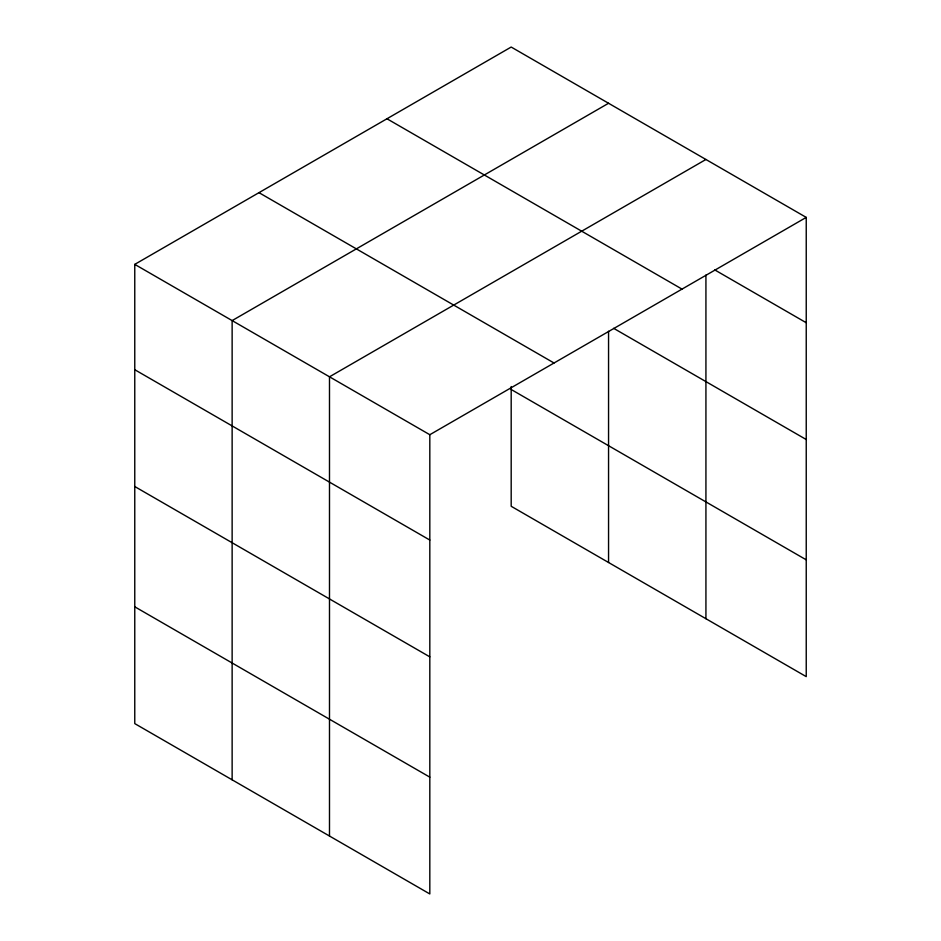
<?xml version="1.0" encoding="UTF-8"?>
<svg xmlns="http://www.w3.org/2000/svg" width="941" height="941" viewBox="0 0 941 941"><rect width="100%" height="100%" fill="white"/><g stroke="black" fill="none" stroke-linecap="round" stroke-linejoin="round"><path stroke-width="1.41" d="M705.926 275.031L705.926 618.707M511.186 386.551L511.186 506.282L806.237 676.626L806.237 217.395L511.186 47.05L134.763 264.374L134.763 723.605L429.814 893.95L429.814 434.718L134.763 264.374M608.556 103.263L232.133 320.599L232.133 779.818M705.926 159.476L329.491 376.812L329.491 836.031M429.814 434.718L806.237 217.395M714.807 269.938L806.237 322.728M386.963 118.766L682.013 289.11M613.614 328.303L806.237 439.518M258.987 192.658L554.037 363.003M511.186 389.492L806.237 559.836M134.763 369.707L429.814 540.052M134.763 486.497L429.814 656.842M134.763 606.816L429.814 777.16M608.556 331.256L608.556 562.495"/></g></svg>
